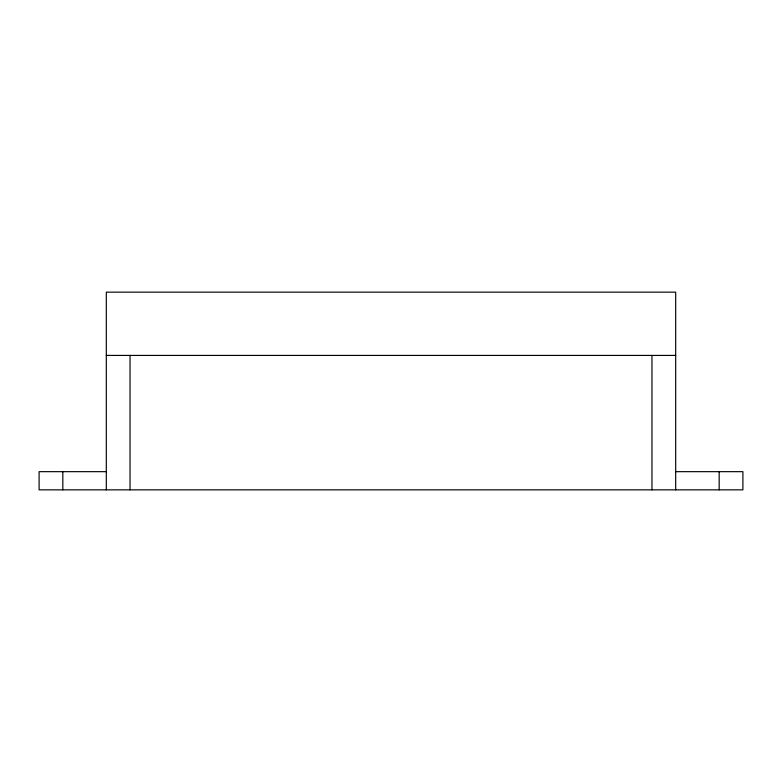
<?xml version="1.0" encoding="UTF-8"?>
<svg xmlns="http://www.w3.org/2000/svg" width="782" height="782" viewBox="0 0 782 782"><rect width="100%" height="100%" fill="white"/><g stroke="black" fill="none" stroke-linecap="round" stroke-linejoin="round"><path stroke-width="1.17" d="M106.313 355.419L675.687 355.419M106.313 471.663L39.1 471.663L39.1 489.845L742.9 489.845L742.9 471.663L675.687 471.663M719.176 471.663L719.176 489.845M675.687 489.845L675.687 292.155L106.313 292.155L106.313 489.845M651.963 355.419L651.963 489.845M130.037 355.419L130.037 489.845M62.824 471.663L62.824 489.845"/></g></svg>
